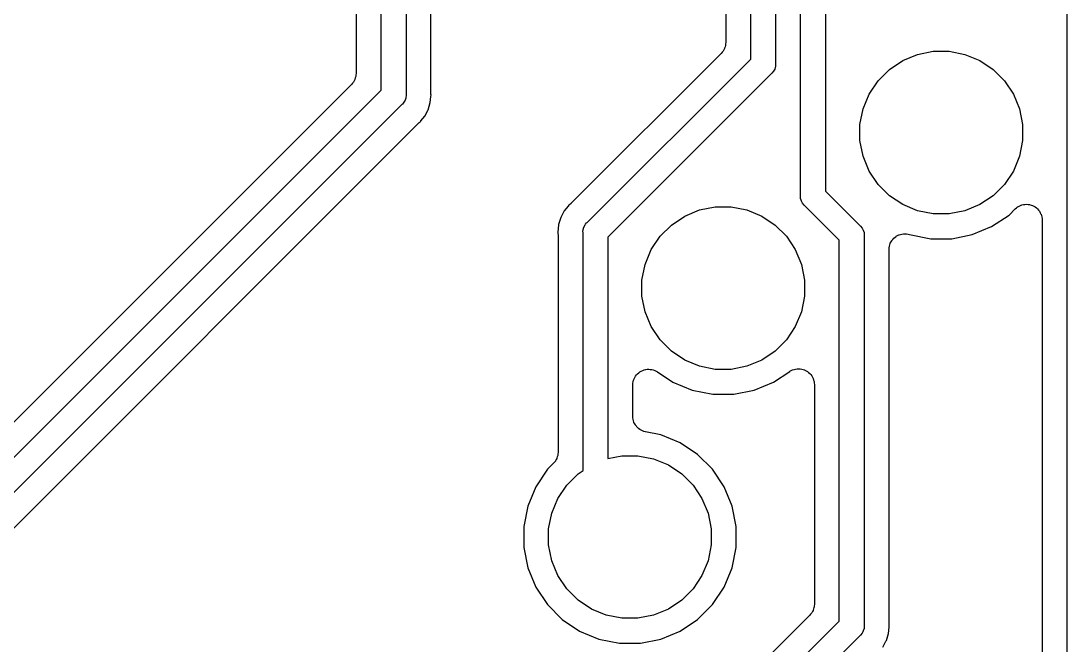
# Model space of a CAD drawing. Extents: x 69 to 176, y -105 to -48.
# Drawn here: x 156.98 to 165.38, y -95.37 to -90.36 of the extents above; entities that cross this region are included whole.
import ezdxf

# ---------------------------------------------------------------- set-up
doc = ezdxf.new("R2010")
doc.units = 0
doc.layers.add('BLACK', color=7, linetype='CONTINUOUS')

msp = doc.modelspace()

# ---------------------------------------------------------------- linework, layer by layer
at = {"layer": 'BLACK', "linetype": 'CONTINUOUS'}
for p, q in [((162.841, -90.662), (162.841, -82.9143)), ((163.041, -82.9143), (163.041, -90.6985)), ((165.381, -96.416), (165.381, -82.9143)), ((163.241, -91.7589), (163.241, -83.3859)), ((163.441, -83.4224), (163.441, -91.7224)), ((160.074, -86.8077), (160.074, -90.9479)), ((160.274, -90.9318), (160.274, -86.8238)), ((159.874, -90.9114), (159.874, -86.8442)), ((159.674, -88.427), (159.674, -90.7759)), ((162.641, -89.5648), (162.641, -90.5265)), ((162.641, -90.5283), (162.64, -90.54)), ((162.641, -90.5265), (162.641, -90.527)), ((162.641, -90.527), (162.641, -90.527)), ((162.641, -90.527), (162.641, -90.527)), ((162.641, -90.527), (162.641, -90.5283)), ((162.604, -90.6163), (161.397, -91.8226)), ((162.611, -90.6073), (162.604, -90.6163)), ((162.619, -90.5983), (162.611, -90.6073)), ((162.62, -90.5972), (162.619, -90.5977)), ((162.619, -90.5977), (162.619, -90.5983)), ((162.625, -90.5869), (162.62, -90.5972)), ((162.631, -90.5766), (162.625, -90.5869)), ((162.635, -90.5642), (162.631, -90.5753)), ((162.631, -90.5753), (162.631, -90.5759)), ((162.631, -90.5759), (162.631, -90.5766)), ((162.638, -90.5529), (162.635, -90.5642)), ((162.64, -90.54), (162.638, -90.5516)), ((162.638, -90.5516), (162.638, -90.5523)), ((162.638, -90.5523), (162.638, -90.5529)), ((164.181, -90.6243), (164.307, -90.5993)), ((164.307, -90.5993), (164.435, -90.5993)), ((164.435, -90.5993), (164.561, -90.6243)), ((161.528, -91.9754), (162.841, -90.662)), ((163.041, -90.6985), (163.041, -90.7034)), ((163.041, -90.7034), (163.041, -90.7083)), ((163.955, -90.745), (164.062, -90.6736)), ((164.062, -90.6736), (164.181, -90.6243)), ((164.561, -90.6243), (164.68, -90.6736)), ((164.68, -90.6736), (164.787, -90.745)), ((159.674, -90.7777), (159.672, -90.7894)), ((159.674, -90.7759), (159.674, -90.7764)), ((159.674, -90.7764), (159.674, -90.7764)), ((159.674, -90.7764), (159.674, -90.7764)), ((159.674, -90.7764), (159.674, -90.7777)), ((163.008, -90.7776), (161.695, -92.091)), ((163.012, -90.7745), (163.008, -90.7776)), ((163.025, -90.7592), (163.012, -90.7745)), ((163.034, -90.7419), (163.025, -90.7592)), ((163.037, -90.7304), (163.034, -90.7419)), ((163.04, -90.723), (163.037, -90.7304)), ((163.041, -90.7083), (163.04, -90.7177)), ((163.04, -90.7177), (163.04, -90.723)), ((163.041, -90.7083), (163.041, -90.7083)), ((163.864, -90.8359), (163.955, -90.745)), ((164.787, -90.745), (164.878, -90.8359)), ((159.637, -90.8657), (152.092, -98.4104)), ((159.644, -90.8566), (159.637, -90.8657)), ((159.652, -90.8477), (159.644, -90.8566)), ((159.658, -90.8363), (159.652, -90.8466)), ((159.652, -90.8466), (159.652, -90.8471)), ((159.652, -90.8471), (159.652, -90.8477)), ((159.664, -90.826), (159.658, -90.8363)), ((159.667, -90.8135), (159.664, -90.8247)), ((159.664, -90.8247), (159.664, -90.8253)), ((159.664, -90.8253), (159.664, -90.826)), ((159.671, -90.8023), (159.667, -90.8135)), ((159.672, -90.7894), (159.671, -90.801)), ((159.671, -90.801), (159.671, -90.8017)), ((159.671, -90.8017), (159.671, -90.8023)), ((163.793, -90.9428), (163.864, -90.8359)), ((164.878, -90.8359), (164.95, -90.9428)), ((152.138, -98.6476), (159.874, -90.9114)), ((160.074, -90.9479), (160.074, -90.9528)), ((160.074, -90.9528), (160.074, -90.9577)), ((160.274, -90.9372), (160.274, -90.9318)), ((160.274, -90.9425), (160.274, -90.9372)), ((160.274, -90.9443), (160.274, -90.9425)), ((160.275, -90.9528), (160.274, -90.9443)), ((160.274, -90.9613), (160.275, -90.9528)), ((163.743, -91.0616), (163.793, -90.9428)), ((164.95, -90.9428), (164.999, -91.0616)), ((160.041, -91.027), (152.253, -98.8148)), ((160.045, -91.0239), (160.041, -91.027)), ((160.057, -91.0086), (160.045, -91.0239)), ((160.067, -90.9913), (160.057, -91.0086)), ((160.072, -90.9752), (160.067, -90.9913)), ((160.073, -90.9691), (160.072, -90.9724)), ((160.072, -90.9724), (160.072, -90.9752)), ((160.074, -90.9577), (160.073, -90.9691)), ((160.074, -90.9577), (160.074, -90.9577)), ((160.252, -91.0682), (160.269, -91.0116)), ((160.269, -91.0116), (160.274, -90.9613)), ((160.274, -90.9613), (160.274, -90.9613)), ((160.193, -91.1592), (160.224, -91.1203)), ((160.224, -91.1203), (160.249, -91.074)), ((160.249, -91.074), (160.252, -91.0682)), ((160.249, -91.074), (160.249, -91.074)), ((163.718, -91.1877), (163.743, -91.0616)), ((164.999, -91.0616), (165.024, -91.1877)), ((152.406, -98.9449), (160.171, -91.1798)), ((160.171, -91.1798), (160.172, -91.1785)), ((160.172, -91.1785), (160.177, -91.1752)), ((160.177, -91.1752), (160.18, -91.1714)), ((160.18, -91.1714), (160.187, -91.166)), ((160.187, -91.166), (160.192, -91.1593)), ((160.192, -91.1593), (160.193, -91.1592)), ((163.718, -91.3163), (163.718, -91.1877)), ((165.024, -91.1877), (165.024, -91.3163)), ((163.743, -91.4424), (163.718, -91.3163)), ((165.024, -91.3163), (164.999, -91.4424)), ((163.793, -91.5612), (163.743, -91.4424)), ((164.999, -91.4424), (164.95, -91.5612)), ((163.864, -91.6682), (163.793, -91.5612)), ((164.95, -91.5612), (164.878, -91.6682)), ((163.955, -91.7591), (163.864, -91.6682)), ((164.878, -91.6682), (164.787, -91.7591)), ((163.241, -91.7638), (163.241, -91.7589)), ((163.241, -91.7687), (163.241, -91.7638)), ((163.242, -91.7766), (163.241, -91.7687)), ((163.241, -91.7687), (163.241, -91.7687)), ((163.242, -91.7834), (163.242, -91.7766)), ((163.244, -91.7878), (163.242, -91.7834)), ((163.248, -91.8023), (163.244, -91.7878)), ((163.441, -91.7224), (163.719, -92.0008)), ((164.062, -91.8305), (163.955, -91.7591)), ((164.787, -91.7591), (164.68, -91.8305)), ((161.376, -91.8431), (161.344, -91.8821)), ((161.382, -91.8364), (161.376, -91.8431)), ((161.376, -91.8431), (161.376, -91.8431)), ((161.388, -91.831), (161.382, -91.8364)), ((161.392, -91.8272), (161.388, -91.831)), ((161.396, -91.8239), (161.392, -91.8272)), ((161.397, -91.8226), (161.396, -91.8239)), ((162.312, -91.9232), (162.431, -91.874)), ((162.431, -91.874), (162.557, -91.8489)), ((162.557, -91.8489), (162.685, -91.8489)), ((162.685, -91.8489), (162.811, -91.874)), ((162.811, -91.874), (162.93, -91.9232)), ((163.257, -91.8196), (163.248, -91.8023)), ((163.27, -91.8349), (163.257, -91.8196)), ((163.274, -91.838), (163.27, -91.8349)), ((163.552, -92.1164), (163.274, -91.838)), ((164.181, -91.8797), (164.062, -91.8305)), ((164.68, -91.8305), (164.561, -91.8797)), ((164.915, -91.9144), (164.964, -91.8649)), ((164.964, -91.8649), (164.965, -91.864)), ((164.965, -91.8636), (164.975, -91.856)), ((164.965, -91.8639), (164.965, -91.8636)), ((164.965, -91.864), (164.965, -91.8639)), ((164.965, -91.8639), (164.965, -91.8639)), ((164.975, -91.856), (164.984, -91.8484)), ((164.984, -91.8484), (164.985, -91.8483)), ((164.985, -91.8482), (164.996, -91.8425)), ((164.985, -91.8483), (164.985, -91.8482)), ((164.996, -91.8425), (165.006, -91.8369)), ((165.006, -91.8369), (165.007, -91.8369)), ((165.007, -91.8368), (165.019, -91.8333)), ((165.007, -91.8369), (165.007, -91.8368)), ((165.019, -91.8333), (165.03, -91.8299)), ((165.03, -91.8299), (165.031, -91.8298)), ((165.03, -91.8299), (165.03, -91.8299)), ((165.031, -91.8298), (165.043, -91.8288)), ((165.043, -91.8288), (165.055, -91.8277)), ((165.055, -91.8277), (165.055, -91.8277)), ((165.055, -91.8277), (165.055, -91.8277)), ((165.055, -91.8277), (165.068, -91.829)), ((165.068, -91.829), (165.08, -91.8303)), ((165.08, -91.8303), (165.08, -91.8303)), ((165.08, -91.8303), (165.08, -91.8304)), ((165.08, -91.8304), (165.092, -91.834)), ((165.092, -91.834), (165.103, -91.8376)), ((165.103, -91.8376), (165.103, -91.8377)), ((165.103, -91.8377), (165.104, -91.8378)), ((165.104, -91.8378), (165.114, -91.8436)), ((165.114, -91.8436), (165.125, -91.8494)), ((165.125, -91.8494), (165.125, -91.8495)), ((165.125, -91.8495), (165.125, -91.8496)), ((165.125, -91.8496), (165.135, -91.8575)), ((165.135, -91.8575), (165.144, -91.8652)), ((165.144, -91.8652), (165.144, -91.8654)), ((165.144, -91.8654), (165.144, -91.8655)), ((165.144, -91.8655), (165.152, -91.875)), ((165.152, -91.875), (165.16, -91.8844)), ((161.316, -91.9342), (161.299, -91.9908)), ((161.344, -91.8821), (161.316, -91.9342)), ((162.205, -91.9947), (162.312, -91.9232)), ((162.93, -91.9232), (163.037, -91.9947)), ((164.307, -91.9048), (164.181, -91.8797)), ((164.435, -91.9048), (164.307, -91.9048)), ((164.561, -91.8797), (164.435, -91.9048)), ((164.775, -92.0078), (164.915, -91.9144)), ((165.16, -91.8844), (165.16, -91.8846)), ((165.16, -91.8846), (165.16, -91.8848)), ((165.16, -91.8848), (165.166, -91.8956)), ((165.166, -91.8956), (165.171, -91.9063)), ((165.171, -91.9063), (165.171, -91.9065)), ((165.171, -91.9065), (165.172, -91.9067)), ((165.172, -91.9067), (165.175, -91.9186)), ((165.175, -91.9186), (165.179, -91.93)), ((165.179, -91.93), (165.179, -91.9302)), ((165.179, -91.9302), (165.179, -91.9304)), ((165.179, -91.9304), (165.18, -91.9428)), ((165.18, -91.9428), (165.181, -91.9547)), ((165.181, -91.9547), (165.181, -96.3999)), ((161.296, -92.0252), (161.293, -92.0496)), ((161.299, -91.9908), (161.296, -92.0252)), ((161.494, -92.0496), (161.496, -92.03)), ((161.496, -92.03), (161.502, -92.0111)), ((161.502, -92.0111), (161.511, -91.9938)), ((161.511, -91.9938), (161.515, -91.9891)), ((161.515, -91.9891), (161.524, -91.9785)), ((161.524, -91.9785), (161.528, -91.9754)), ((162.114, -92.0856), (162.205, -91.9947)), ((163.037, -91.9947), (163.128, -92.0856)), ((163.719, -92.0008), (163.723, -92.0039)), ((163.723, -92.0039), (163.736, -92.0192)), ((163.736, -92.0192), (163.742, -92.031)), ((163.742, -92.031), (163.745, -92.0365)), ((163.745, -92.0365), (163.751, -92.0554)), ((164.62, -92.072), (164.775, -92.0078)), ((161.293, -92.0496), (161.294, -92.0581)), ((161.294, -92.0581), (161.294, -92.0599)), ((161.294, -92.0599), (161.294, -92.0652)), ((161.294, -92.0652), (161.295, -92.0706)), ((161.295, -92.0706), (161.295, -93.8189)), ((161.495, -92.0545), (161.494, -92.0496)), ((161.495, -93.9674), (161.495, -92.0545)), ((161.695, -92.091), (161.695, -93.8703)), ((162.042, -92.1925), (162.114, -92.0856)), ((163.128, -92.0856), (163.199, -92.1925)), ((163.552, -95.1756), (163.552, -92.1164)), ((163.751, -92.0554), (163.751, -92.0572)), ((163.751, -92.0572), (163.752, -92.0701)), ((163.752, -92.0701), (163.752, -92.0701)), ((163.752, -92.0701), (163.753, -92.075)), ((163.753, -92.075), (163.752, -92.0799)), ((163.752, -92.0799), (163.752, -95.2121)), ((163.962, -92.1416), (163.968, -92.1311)), ((163.968, -92.1311), (163.974, -92.1205)), ((163.974, -92.1199), (163.982, -92.1107)), ((163.974, -92.1202), (163.974, -92.1199)), ((163.974, -92.1205), (163.974, -92.1202)), ((163.982, -92.1107), (163.99, -92.1014)), ((163.99, -92.1009), (164, -92.0934)), ((163.99, -92.1012), (163.99, -92.1009)), ((163.99, -92.1014), (163.99, -92.1012)), ((164, -92.0934), (164.009, -92.0858)), ((164.009, -92.0856), (164.01, -92.0854)), ((164.009, -92.0858), (164.009, -92.0856)), ((164.01, -92.0854), (164.02, -92.0798)), ((164.02, -92.0798), (164.031, -92.0742)), ((164.031, -92.0741), (164.032, -92.0739)), ((164.031, -92.0742), (164.031, -92.0741)), ((164.032, -92.0739), (164.043, -92.0705)), ((164.043, -92.0705), (164.055, -92.067)), ((164.055, -92.0669), (164.067, -92.0658)), ((164.055, -92.067), (164.055, -92.0669)), ((164.055, -92.067), (164.055, -92.067)), ((164.067, -92.0658), (164.079, -92.0647)), ((164.079, -92.0647), (164.08, -92.0647)), ((164.08, -92.0647), (164.08, -92.0647)), ((164.08, -92.0647), (164.092, -92.0659)), ((164.092, -92.0659), (164.104, -92.0671)), ((164.104, -92.0671), (164.104, -92.0672)), ((164.104, -92.0672), (164.105, -92.0673)), ((164.105, -92.0673), (164.116, -92.0708)), ((164.116, -92.0708), (164.116, -92.0709)), ((164.116, -92.0709), (164.287, -92.1048)), ((164.287, -92.1048), (164.455, -92.1048)), ((164.455, -92.1048), (164.62, -92.072)), ((161.993, -92.3113), (162.042, -92.1925)), ((163.199, -92.1925), (163.249, -92.3113)), ((163.952, -92.1899), (163.954, -92.1777)), ((163.952, -92.1905), (163.952, -92.1899)), ((163.952, -92.1906), (163.952, -92.1905)), ((163.952, -92.1917), (163.952, -92.1906)), ((163.952, -92.1906), (163.952, -92.1906)), ((163.952, -95.196), (163.952, -92.1917)), ((163.954, -92.1777), (163.955, -92.1659)), ((163.955, -92.1653), (163.959, -92.1538)), ((163.955, -92.1656), (163.955, -92.1653)), ((163.955, -92.1659), (163.955, -92.1656)), ((163.959, -92.1538), (163.962, -92.1423)), ((163.962, -92.142), (163.962, -92.1416)), ((163.962, -92.1423), (163.962, -92.142)), ((161.968, -92.4374), (161.993, -92.3113)), ((163.249, -92.3113), (163.274, -92.4374)), ((161.968, -92.566), (161.968, -92.4374)), ((163.274, -92.4374), (163.274, -92.566)), ((161.993, -92.6921), (161.968, -92.566)), ((163.274, -92.566), (163.249, -92.6921)), ((162.042, -92.8109), (161.993, -92.6921)), ((163.249, -92.6921), (163.199, -92.8109)), ((162.114, -92.9178), (162.042, -92.8109)), ((163.199, -92.8109), (163.128, -92.9178)), ((162.205, -93.0088), (162.114, -92.9178)), ((163.128, -92.9178), (163.037, -93.0088)), ((162.312, -93.0802), (162.205, -93.0088)), ((163.037, -93.0088), (162.93, -93.0802)), ((162.431, -93.1294), (162.312, -93.0802)), ((162.557, -93.1545), (162.431, -93.1294)), ((162.811, -93.1294), (162.685, -93.1545)), ((162.93, -93.0802), (162.811, -93.1294)), ((161.905, -93.2297), (161.911, -93.2191)), ((161.911, -93.2191), (161.917, -93.2085)), ((161.917, -93.208), (161.925, -93.1987)), ((161.917, -93.2082), (161.917, -93.208)), ((161.917, -93.2085), (161.917, -93.2082)), ((161.925, -93.1987), (161.933, -93.1894)), ((161.933, -93.189), (161.942, -93.1814)), ((161.933, -93.1892), (161.933, -93.189)), ((161.933, -93.1894), (161.933, -93.1892)), ((161.942, -93.1814), (161.952, -93.1738)), ((161.952, -93.1735), (161.963, -93.1678)), ((161.952, -93.1737), (161.952, -93.1735)), ((161.952, -93.1738), (161.952, -93.1737)), ((161.963, -93.1678), (161.974, -93.1622)), ((161.974, -93.162), (161.986, -93.1586)), ((161.974, -93.1621), (161.974, -93.162)), ((161.974, -93.1622), (161.974, -93.1621)), ((161.986, -93.1586), (161.997, -93.1551)), ((161.997, -93.1551), (161.998, -93.1551)), ((161.998, -93.155), (162.01, -93.1539)), ((161.998, -93.1551), (161.998, -93.155)), ((162.01, -93.1539), (162.022, -93.1527)), ((162.022, -93.1527), (162.022, -93.1528)), ((162.022, -93.1528), (162.023, -93.1527)), ((162.023, -93.1527), (162.035, -93.154)), ((162.035, -93.154), (162.047, -93.1552)), ((162.047, -93.1552), (162.047, -93.1553)), ((162.047, -93.1553), (162.047, -93.1553)), ((162.047, -93.1553), (162.059, -93.159)), ((162.059, -93.159), (162.071, -93.1625)), ((162.071, -93.1625), (162.071, -93.1626)), ((162.071, -93.1626), (162.071, -93.1627)), ((162.071, -93.1627), (162.082, -93.1684)), ((162.082, -93.1684), (162.092, -93.1741)), ((162.092, -93.1741), (162.217, -93.2574)), ((162.685, -93.1545), (162.557, -93.1545)), ((163.025, -93.2574), (163.155, -93.1708)), ((163.155, -93.1708), (163.156, -93.1701)), ((163.156, -93.1698), (163.167, -93.1642)), ((163.156, -93.1701), (163.156, -93.1698)), ((163.156, -93.1701), (163.156, -93.1701)), ((163.156, -93.1701), (163.156, -93.1701)), ((163.167, -93.1642), (163.178, -93.1586)), ((163.178, -93.1584), (163.19, -93.155)), ((163.178, -93.1585), (163.178, -93.1584)), ((163.178, -93.1586), (163.178, -93.1585)), ((163.19, -93.155), (163.201, -93.1516)), ((163.201, -93.1516), (163.202, -93.1516)), ((163.202, -93.1515), (163.214, -93.1504)), ((163.202, -93.1516), (163.202, -93.1515)), ((163.214, -93.1504), (163.226, -93.1494)), ((163.226, -93.1494), (163.226, -93.1494)), ((163.226, -93.1494), (163.227, -93.1494)), ((163.227, -93.1494), (163.239, -93.1507)), ((163.239, -93.1507), (163.251, -93.1519)), ((163.251, -93.1519), (163.251, -93.152)), ((163.251, -93.152), (163.251, -93.1521)), ((163.251, -93.1521), (163.263, -93.1557)), ((163.263, -93.1557), (163.274, -93.1593)), ((163.274, -93.1593), (163.275, -93.1594)), ((163.275, -93.1594), (163.275, -93.1595)), ((163.275, -93.1595), (163.286, -93.1653)), ((163.286, -93.1653), (163.296, -93.1711)), ((163.296, -93.1711), (163.296, -93.1712)), ((163.296, -93.1712), (163.297, -93.1714)), ((163.297, -93.1714), (163.306, -93.1791)), ((163.306, -93.1791), (163.315, -93.1869)), ((163.315, -93.1869), (163.315, -93.1871)), ((163.315, -93.1871), (163.316, -93.1873)), ((163.316, -93.1873), (163.323, -93.1966)), ((163.323, -93.1966), (163.331, -93.2061)), ((163.331, -93.2061), (163.331, -93.2063)), ((163.331, -93.2063), (163.331, -93.2065)), ((163.331, -93.2065), (163.337, -93.2172)), ((163.337, -93.2172), (163.343, -93.228)), ((161.895, -93.278), (161.896, -93.2657)), ((161.895, -93.2785), (161.895, -93.278)), ((161.895, -93.2786), (161.895, -93.2785)), ((161.895, -93.2785), (161.895, -93.2785)), ((161.895, -93.2797), (161.895, -93.2786)), ((161.895, -93.5316), (161.895, -93.2797)), ((161.896, -93.2657), (161.897, -93.2539)), ((161.897, -93.2539), (161.898, -93.2536)), ((161.898, -93.2533), (161.901, -93.2416)), ((161.898, -93.2536), (161.898, -93.2533)), ((161.901, -93.2416), (161.905, -93.2302)), ((161.905, -93.23), (161.905, -93.2297)), ((161.905, -93.2302), (161.905, -93.23)), ((162.217, -93.2574), (162.372, -93.3217)), ((162.87, -93.3217), (163.025, -93.2574)), ((163.343, -93.228), (163.343, -93.2282)), ((163.343, -93.2282), (163.343, -93.2285)), ((163.343, -93.2285), (163.346, -93.2401)), ((163.346, -93.2401), (163.35, -93.2517)), ((163.35, -93.2517), (163.35, -93.252)), ((163.35, -93.252), (163.35, -93.2522)), ((163.35, -93.2522), (163.351, -93.2644)), ((163.351, -93.2644), (163.352, -93.2764)), ((163.352, -93.2764), (163.352, -95.0401)), ((162.372, -93.3217), (162.537, -93.3545)), ((162.537, -93.3545), (162.705, -93.3545)), ((162.705, -93.3545), (162.87, -93.3217)), ((161.896, -93.5434), (161.895, -93.5316)), ((161.897, -93.5553), (161.896, -93.5434)), ((161.897, -93.5558), (161.897, -93.5553)), ((161.897, -93.5563), (161.897, -93.5558)), ((161.901, -93.5676), (161.897, -93.5563)), ((161.904, -93.5791), (161.901, -93.5676)), ((161.904, -93.5795), (161.904, -93.5791)), ((161.904, -93.58), (161.904, -93.5795)), ((161.91, -93.5905), (161.904, -93.58)), ((161.915, -93.601), (161.91, -93.5905)), ((161.916, -93.6014), (161.915, -93.601)), ((161.916, -93.6019), (161.916, -93.6014)), ((161.924, -93.6111), (161.916, -93.6019)), ((161.931, -93.6204), (161.924, -93.6111)), ((161.931, -93.6207), (161.931, -93.6204)), ((161.932, -93.6211), (161.931, -93.6207)), ((161.941, -93.6287), (161.932, -93.6211)), ((161.95, -93.6363), (161.941, -93.6287)), ((161.95, -93.6366), (161.95, -93.6363)), ((161.951, -93.6369), (161.95, -93.6366)), ((161.961, -93.6425), (161.951, -93.6369)), ((161.972, -93.6483), (161.961, -93.6425)), ((161.972, -93.6484), (161.972, -93.6483)), ((161.973, -93.6487), (161.972, -93.6484)), ((161.984, -93.6522), (161.973, -93.6487)), ((161.995, -93.6558), (161.984, -93.6522)), ((161.996, -93.656), (161.995, -93.6558)), ((161.997, -93.6561), (161.996, -93.656)), ((161.996, -93.656), (161.996, -93.656)), ((161.996, -93.656), (161.996, -93.656)), ((162.12, -93.6807), (161.997, -93.6561)), ((162.276, -93.745), (162.12, -93.6807)), ((162.415, -93.8383), (162.276, -93.745)), ((161.273, -93.8907), (161.265, -93.8997)), ((161.279, -93.8793), (161.273, -93.8896)), ((161.273, -93.8896), (161.273, -93.8901)), ((161.273, -93.8901), (161.273, -93.8907)), ((161.285, -93.869), (161.279, -93.8793)), ((161.288, -93.8565), (161.285, -93.8677)), ((161.285, -93.8677), (161.285, -93.8683)), ((161.285, -93.8683), (161.285, -93.869)), ((161.292, -93.8453), (161.288, -93.8565)), ((161.293, -93.8324), (161.292, -93.844)), ((161.292, -93.844), (161.292, -93.8447)), ((161.292, -93.8447), (161.292, -93.8453)), ((161.295, -93.8207), (161.293, -93.8324)), ((161.295, -93.8189), (161.295, -93.8194)), ((161.295, -93.8194), (161.295, -93.8194)), ((161.295, -93.8194), (161.295, -93.8194)), ((161.295, -93.8194), (161.295, -93.8207)), ((161.695, -93.8703), (161.807, -93.8479)), ((161.807, -93.8479), (161.936, -93.8479)), ((161.936, -93.8479), (162.062, -93.873)), ((162.062, -93.873), (162.181, -93.9222)), ((162.534, -93.9571), (162.415, -93.8383)), ((161.209, -93.9571), (161.116, -94.0968)), ((161.258, -93.9087), (161.209, -93.9571)), ((161.265, -93.8997), (161.258, -93.9087)), ((161.456, -93.9937), (161.495, -93.9674)), ((162.181, -93.9222), (162.288, -93.9937)), ((162.627, -94.0968), (162.534, -93.9571)), ((161.365, -94.0846), (161.456, -93.9937)), ((162.288, -93.9937), (162.379, -94.0846)), ((161.116, -94.0968), (161.052, -94.252)), ((161.293, -94.1915), (161.365, -94.0846)), ((162.379, -94.0846), (162.45, -94.1915)), ((162.692, -94.252), (162.627, -94.0968)), ((161.244, -94.3103), (161.293, -94.1915)), ((162.45, -94.1915), (162.499, -94.3103)), ((161.052, -94.252), (161.019, -94.4167)), ((161.219, -94.4364), (161.244, -94.3103)), ((162.499, -94.3103), (162.524, -94.4364)), ((162.724, -94.4167), (162.692, -94.252)), ((161.019, -94.4167), (161.019, -94.5847)), ((161.219, -94.565), (161.219, -94.4364)), ((162.524, -94.4364), (162.524, -94.565)), ((162.724, -94.5847), (162.724, -94.4167)), ((161.244, -94.6911), (161.219, -94.565)), ((162.524, -94.565), (162.499, -94.6911)), ((161.019, -94.5847), (161.052, -94.7494)), ((162.692, -94.7494), (162.724, -94.5847)), ((161.293, -94.8099), (161.244, -94.6911)), ((162.499, -94.6911), (162.45, -94.8099)), ((161.052, -94.7494), (161.116, -94.9046)), ((161.365, -94.9168), (161.293, -94.8099)), ((162.45, -94.8099), (162.379, -94.9168)), ((162.627, -94.9046), (162.692, -94.7494)), ((161.116, -94.9046), (161.209, -95.0443)), ((161.456, -95.0077), (161.365, -94.9168)), ((162.379, -94.9168), (162.288, -95.0077)), ((162.534, -95.0443), (162.627, -94.9046)), ((161.209, -95.0443), (161.328, -95.1631)), ((161.562, -95.0792), (161.456, -95.0077)), ((162.288, -95.0077), (162.181, -95.0792)), ((162.415, -95.1631), (162.534, -95.0443)), ((163.349, -95.0665), (163.346, -95.0777)), ((163.35, -95.0652), (163.349, -95.0659)), ((163.349, -95.0659), (163.349, -95.0665)), ((163.351, -95.0536), (163.35, -95.0652)), ((163.352, -95.0419), (163.351, -95.0536)), ((163.352, -95.0401), (163.352, -95.0405)), ((163.352, -95.0405), (163.352, -95.0406)), ((163.352, -95.0406), (163.352, -95.0406)), ((163.352, -95.0406), (163.352, -95.0419)), ((161.681, -95.1284), (161.562, -95.0792)), ((161.807, -95.1535), (161.681, -95.1284)), ((161.936, -95.1535), (161.807, -95.1535)), ((162.062, -95.1284), (161.936, -95.1535)), ((162.181, -95.0792), (162.062, -95.1284)), ((163.315, -95.1299), (162.533, -95.9116)), ((163.322, -95.1208), (163.315, -95.1299)), ((163.33, -95.1119), (163.322, -95.1208)), ((163.331, -95.1108), (163.33, -95.1113)), ((163.33, -95.1113), (163.33, -95.1119)), ((163.336, -95.1005), (163.331, -95.1108)), ((163.342, -95.0901), (163.336, -95.1005)), ((163.346, -95.0777), (163.342, -95.0889)), ((163.342, -95.0889), (163.342, -95.0895)), ((163.342, -95.0895), (163.342, -95.0901)), ((161.328, -95.1631), (161.468, -95.2564)), ((162.276, -95.2564), (162.415, -95.1631)), ((162.506, -96.2213), (163.552, -95.1756)), ((163.751, -95.2366), (163.745, -95.2554)), ((163.752, -95.2219), (163.751, -95.2325)), ((163.751, -95.2325), (163.751, -95.2366)), ((163.752, -95.2121), (163.753, -95.217)), ((163.753, -95.217), (163.752, -95.2219)), ((163.752, -95.2219), (163.752, -95.2219)), ((163.948, -95.2758), (163.953, -95.2255)), ((163.953, -95.2013), (163.952, -95.196)), ((163.953, -95.2067), (163.953, -95.2013)), ((163.953, -95.2085), (163.953, -95.2067)), ((163.954, -95.217), (163.953, -95.2085)), ((163.953, -95.2255), (163.954, -95.217)), ((163.953, -95.2255), (163.953, -95.2255)), ((161.468, -95.2564), (161.623, -95.3207)), ((161.623, -95.3207), (161.788, -95.3535)), ((161.956, -95.3535), (162.12, -95.3207)), ((162.12, -95.3207), (162.276, -95.2564)), ((163.719, -95.2912), (162.648, -96.3627)), ((163.723, -95.288), (163.719, -95.2912)), ((163.736, -95.2728), (163.723, -95.288)), ((163.741, -95.2634), (163.736, -95.2728)), ((163.745, -95.2554), (163.741, -95.2634)), ((163.931, -95.3323), (163.948, -95.2758)), ((161.788, -95.3535), (161.956, -95.3535)), ((163.903, -95.3845), (163.927, -95.3386)), ((163.927, -95.3386), (163.931, -95.3323)), ((163.927, -95.3386), (163.927, -95.3386))]:
    msp.add_line(p, q, dxfattribs=at)

doc.saveas('drawing.dxf')
